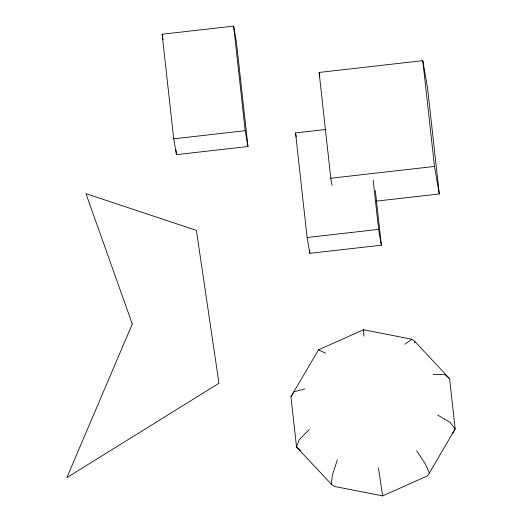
<?xml version="1.0" encoding="UTF-8"?>
<svg xmlns="http://www.w3.org/2000/svg" width="522" height="522" viewBox="0 0 522 522"><rect width="100%" height="100%" fill="white"/><g stroke="black" fill="none" stroke-linecap="round" stroke-linejoin="round"><path stroke-width="0.78" d="M331.313 484.214L296.516 446.989L290.956 396.713L318.518 349.831L363.514 329.754L411.773 339.228L414.814 341.44L449.612 378.665L455.171 428.947L429.371 473.062L427.609 475.823L382.613 495.9L334.354 486.426L331.313 484.214L332.364 475.013L337.395 459.725M414.638 342.974L414.814 341.44M290.956 396.713L293.977 391.794L304.744 388.936M452.15 433.86L455.171 428.947L450.16 422.448L437.593 415.016M309.239 429.613L299.269 439.609L296.516 446.989L300.665 450.519M404.948 344.22L411.773 339.228M162.146 34.23L233.641 26.1L236.407 41.923L247.97 146.519L176.475 154.649L173.715 138.819L162.146 34.23L162.564 36.605M332.038 185.317L330.798 178.237L319.105 72.454L422.787 60.663L427.59 88.185L439.283 193.969L376.108 201.159M173.715 138.819L245.209 130.689L247.97 146.519M375.318 190.491L381.367 245.196L309.872 253.327L307.106 237.503L295.543 132.914L325.265 129.534M330.798 178.237L434.48 166.446L439.283 193.969M307.106 237.503L378.6 229.373L381.367 245.196M433.097 374.339L444.868 374.633L449.612 378.665M318.518 349.831L325.617 353.244M416.719 450.708L425.619 464.41L429.371 473.062M382.613 495.9L378.443 467.784M319.105 72.454L319.79 76.382M295.543 132.914L296.235 136.868M162.838 38.184L163.112 39.77M422.787 60.663L434.48 166.446M373.178 180.292L378.6 229.373M309.513 250.11L309.872 253.327M233.641 26.1L245.209 130.689M175.94 149.821L176.475 154.649M363.514 329.754L363.893 336.161M132.288 323.999L66.829 477.669L218.959 383.252L196.396 230.411L85.934 193.642L132.288 323.999"/></g></svg>
